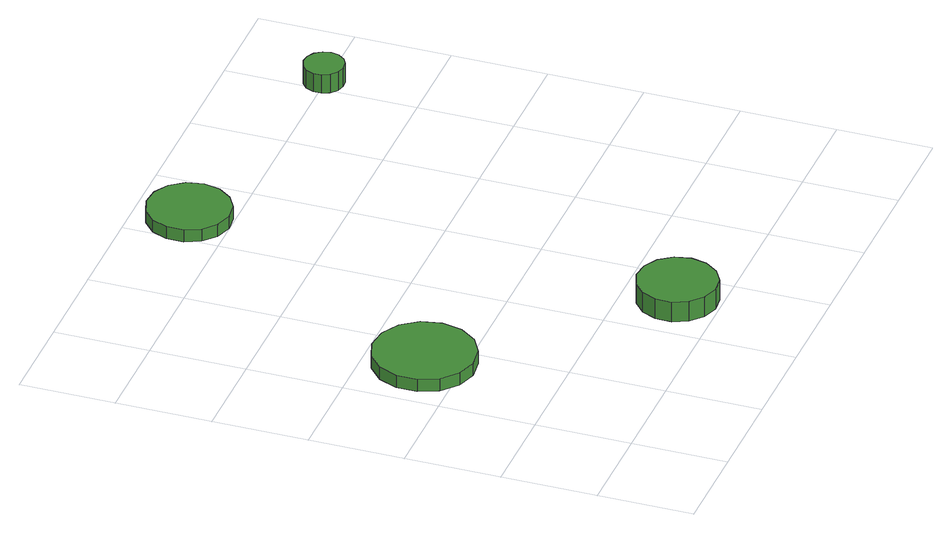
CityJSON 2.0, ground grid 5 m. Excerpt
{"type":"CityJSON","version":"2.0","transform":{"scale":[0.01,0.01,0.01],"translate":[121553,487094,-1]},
"CityObjects":{
"tree1":{"type":"SolitaryVegetationObject","attributes":{"function":"something"},"geometry":[{"type":"MultiSurface","lod":"1","boundaries":[[[0,1,2,3,4,5,6,7,8,9,10,11,12,13,14]],[[15,16,17,18,19,20,21,22,23,24,25,26,27,28,29]],[[0,29,28,1]],[[1,28,27,2]],[[2,27,26,3]],[[3,26,25,4]],[[4,25,24,5]],[[5,24,23,6]],[[6,23,22,7]],[[7,22,21,8]],[[8,21,20,9]],[[9,20,19,10]],[[10,19,18,11]],[[11,18,17,12]],[[12,17,16,13]],[[13,16,15,14]],[[14,15,29,0]]]}]},
"tree2":{"type":"SolitaryVegetationObject","attributes":{"function":"something"},"geometry":[{"type":"MultiSurface","lod":"1","boundaries":[[[30,31,32,33,34,35,36,37,38,39,40,41,42,43,44]],[[45,46,47,48,49,50,51,52,53,54,55,56,57,58,59]],[[30,59,58,31]],[[31,58,57,32]],[[32,57,56,33]],[[33,56,55,34]],[[34,55,54,35]],[[35,54,53,36]],[[36,53,52,37]],[[37,52,51,38]],[[38,51,50,39]],[[39,50,49,40]],[[40,49,48,41]],[[41,48,47,42]],[[42,47,46,43]],[[43,46,45,44]],[[44,45,59,30]]]}]},
"tree3":{"type":"SolitaryVegetationObject","attributes":{"function":"something"},"geometry":[{"type":"MultiSurface","lod":"1","boundaries":[[[60,61,62,63,64,65,66,67,68,69,70,71,72,73,74]],[[75,76,77,78,79,80,81,82,83,84,85,86,87,88,89]],[[60,89,88,61]],[[61,88,87,62]],[[62,87,86,63]],[[63,86,85,64]],[[64,85,84,65]],[[65,84,83,66]],[[66,83,82,67]],[[67,82,81,68]],[[68,81,80,69]],[[69,80,79,70]],[[70,79,78,71]],[[71,78,77,72]],[[72,77,76,73]],[[73,76,75,74]],[[74,75,89,60]]]}]},
"tree4":{"type":"SolitaryVegetationObject","attributes":{"function":"something"},"geometry":[{"type":"MultiSurface","lod":"1","boundaries":[[[90,91,92,93,94,95,96,97,98,99,100,101,102,103,104]],[[105,106,107,108,109,110,111,112,113,114,115,116,117,118,119]],[[90,119,118,91]],[[91,118,117,92]],[[92,117,116,93]],[[93,116,115,94]],[[94,115,114,95]],[[95,114,113,96]],[[96,113,112,97]],[[97,112,111,98]],[[98,111,110,99]],[[99,110,109,100]],[[100,109,108,101]],[[101,108,107,102]],[[102,107,106,103]],[[103,106,105,104]],[[104,105,119,90]]]}]}
},
"vertices":[
[615,1199,129],[592,1306,129],[528,1395,129],[432,1450,129],[323,1462,129],[219,1428,129],[137,1354,129],[92,1253,129],[92,1144,129],[137,1043,129],[219,969,129],[323,936,129],[432,947,129],[528,1002,129],[592,1091,129],[592,1091,59],[528,1002,59],[432,947,59],[323,936,59],[219,969,59],[137,1043,59],[92,1144,59],[92,1253,59],[137,1354,59],[219,1428,59],[323,1462,59],[432,1450,59],[528,1395,59],[592,1306,59],[615,1199,59],
[1510,224,172],[1492,308,172],[1442,377,172],[1368,420,172],[1283,429,172],[1202,402,172],[1138,345,172],[1103,267,172],[1103,181,172],[1138,103,172],[1202,46,172],[1283,19,172],[1368,28,172],[1442,71,172],[1492,140,172],[1492,140,59],[1442,71,59],[1368,28,59],[1283,19,59],[1202,46,59],[1138,103,59],[1103,181,59],[1103,267,59],[1138,345,59],[1202,402,59],[1283,429,59],[1368,420,59],[1442,377,59],[1492,308,59],[1510,224,59],
[1408,2717,129],[1389,2805,129],[1336,2878,129],[1259,2923,129],[1169,2932,129],[1084,2904,129],[1017,2844,129],[981,2762,129],[981,2672,129],[1017,2590,129],[1084,2530,129],[1169,2502,129],[1259,2512,129],[1336,2557,129],[1389,2629,129],[1389,2629,60],[1336,2557,60],[1259,2512,60],[1169,2502,60],[1084,2530,60],[1017,2590,60],[981,2672,60],[981,2762,60],[1017,2844,60],[1084,2904,60],[1169,2932,60],[1259,2923,60],[1336,2878,60],[1389,2805,60],[1408,2717,60],
[2678,2508,166],[2669,2550,166],[2643,2585,166],[2605,2607,166],[2562,2612,166],[2521,2598,166],[2488,2569,166],[2471,2529,166],[2471,2486,166],[2488,2446,166],[2521,2417,166],[2562,2404,166],[2605,2408,166],[2643,2430,166],[2669,2465,166],[2669,2465,60],[2643,2430,60],[2605,2408,60],[2562,2404,60],[2521,2417,60],[2488,2446,60],[2471,2486,60],[2471,2529,60],[2488,2569,60],[2521,2598,60],[2562,2612,60],[2605,2607,60],[2643,2585,60],[2669,2550,60],[2678,2508,60]
]}
